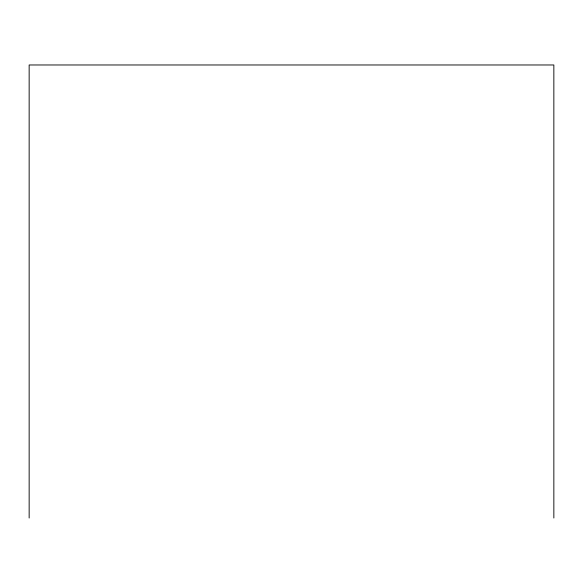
<?xml version="1.0" encoding="UTF-8"?>
<svg xmlns="http://www.w3.org/2000/svg" width="583" height="583" viewBox="0 0 583 583"><rect width="100%" height="100%" fill="white"/><g stroke="black" fill="none" stroke-linecap="round" stroke-linejoin="round"><path stroke-width="0.87" d="M553.85 518.025L553.85 64.975L29.15 64.975L29.15 518.025"/></g></svg>
